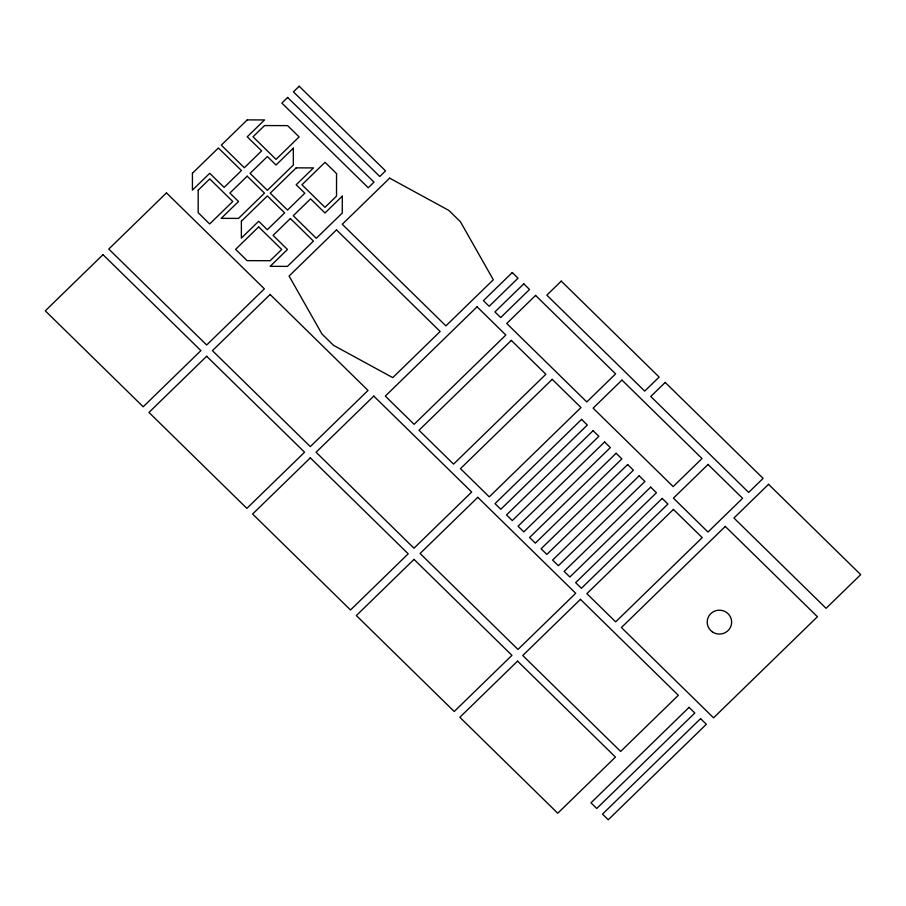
<?xml version="1.0" encoding="UTF-8"?>
<svg xmlns="http://www.w3.org/2000/svg" width="906" height="906" viewBox="0 0 906 906"><rect width="100%" height="100%" fill="white"/><g stroke="black" fill="none" stroke-linecap="round" stroke-linejoin="round"><path stroke-width="1.36" d="M192.434 173.239L192.423 190.135L209.728 173.284L224.122 187.395L241.438 170.543L218.403 147.972L192.434 173.239M198.188 190.147L198.165 212.672L209.682 223.963L232.763 201.494L209.728 178.912L198.188 190.147M241.381 221.223L241.37 238.108L258.674 221.257L267.315 229.728L284.631 212.876L267.349 195.945L241.381 221.223M293.34 148.154L293.329 165.039L267.361 190.317L250.079 173.386L267.395 156.534L276.036 165.005L293.34 148.154M336.545 173.59L336.522 196.115L324.982 207.349L301.947 184.767L325.028 162.31L336.545 173.59M342.287 196.126L342.275 213.023L316.307 238.289L293.272 215.719L310.577 198.867L324.982 212.978L342.287 196.126M103.001 254.665L45.3 310.826L143.193 406.783L200.894 350.622L103.001 254.665M166.478 192.887L108.777 249.048L206.67 345.005L264.371 288.844L166.478 192.887M247.259 119.886L221.291 145.164L244.326 167.735L261.63 150.894L247.236 136.783L264.552 119.932L247.259 119.886M287.632 97.463L281.857 103.08L368.244 187.746L374.008 182.129L287.632 97.463M299.173 86.24L293.397 91.846L379.784 176.511L385.548 170.894L299.173 86.24M264.541 125.56L253.001 136.795L276.036 159.377L299.116 136.908L287.598 125.617L264.541 125.56M247.191 176.194L229.886 193.046L238.527 201.506L221.211 218.357L238.505 218.403L264.473 193.125L247.191 176.194M296.205 167.87L270.237 193.137L287.508 210.067L304.824 193.227L296.183 184.756L313.499 167.904L296.205 167.87M258.674 226.896L235.594 249.354L247.112 260.645L270.169 260.702L281.709 249.467L258.674 226.896M290.384 218.527L273.08 235.367L287.474 249.478L270.158 266.33L287.451 266.375L313.419 241.098L290.384 218.527M206.659 356.262L148.958 412.423L246.851 508.379L304.552 452.219L206.659 356.262M270.135 294.484L212.423 350.645L310.328 446.601L368.029 390.441L270.135 294.484M336.488 229.898L289.093 276.036L321.97 334.02L333.487 345.311L392.751 377.632L440.146 331.494L336.488 229.898M389.659 178.142L342.264 224.28L445.911 325.877L493.317 279.75L460.429 221.755L448.923 210.464L389.659 178.142M310.316 457.858L252.615 514.019L350.509 609.976L408.21 553.815L310.316 457.858M373.782 396.081L316.081 452.241L413.985 548.198L471.686 492.037L373.782 396.081M477.066 306.806L385.31 396.103L414.11 424.325L505.854 335.027L477.066 306.806M512.264 272.547L483.408 300.633L489.172 306.273L518.017 278.199L512.264 272.547M523.781 283.838L494.925 311.924L500.69 317.564L529.534 289.49L523.781 283.838M535.582 295.413L506.737 323.487L586.782 401.947L615.627 373.872L535.582 295.413M561.256 281.12L546.828 295.152L644.721 391.109L659.149 377.066L561.256 281.12M511.324 340.396L419.002 430.248L453.555 464.121L545.876 374.257L511.324 340.396M552.218 379.342L460.463 468.64L489.263 496.862L581.006 407.564L552.218 379.342M414.042 559.387L356.341 615.548L454.234 711.504L511.935 655.344L414.042 559.387M477.802 497.326L420.101 553.487L517.994 649.443L575.706 593.283L477.802 497.326M581.573 419.387L495.016 503.634L500.78 509.274L587.326 425.039L581.573 419.387M621.969 380.078L593.113 408.153L673.158 486.613L702.014 458.527L621.969 380.078M593.09 430.678L506.533 514.925L512.298 520.565L598.843 436.318L593.09 430.678M665.197 382.434L650.768 396.477L748.662 492.422L763.09 478.391L665.197 382.434M604.608 441.969L518.051 526.205L523.815 531.856L610.361 447.609L604.608 441.969M616.125 453.26L529.568 537.496L535.333 543.147L621.878 458.9L616.125 453.26M627.643 464.54L541.086 548.787L546.85 554.427L633.396 470.191L627.643 464.54M639.16 475.831L552.603 560.078L558.368 565.718L644.913 481.471L639.16 475.831M650.678 487.122L564.121 571.369L569.874 577.009L656.431 492.762L650.678 487.122M662.195 498.413L575.638 582.649L581.392 588.3L667.948 504.053L662.195 498.413M708.05 464.461L673.43 498.153L707.982 532.026L742.603 498.323L708.05 464.461M580.452 599.342L522.751 655.502L620.644 751.459L678.345 695.298L580.452 599.342M517.553 661.12L459.852 717.28L557.745 813.237L615.446 757.076L517.553 661.12M673.418 509.421L586.873 593.657L615.661 621.878L702.218 537.632L673.418 509.421M725.287 526.431L621.414 627.53L713.554 717.835L817.427 616.737L725.287 526.431M768.56 484.314L733.939 518.005L826.079 608.322L860.7 574.619L768.56 484.314M689.07 707.36L590.972 802.829L596.737 808.48L694.823 712.999L689.07 707.36M700.587 718.651L602.49 814.12L608.254 819.76L706.34 724.29L700.587 718.651M712.241 631.788A12.231 11.948 1.8 0 0 731.584 623.396A12.231 11.948 1.8 0 0 714.449 611.21A12.231 11.948 1.8 0 0 712.241 631.788"/></g></svg>
